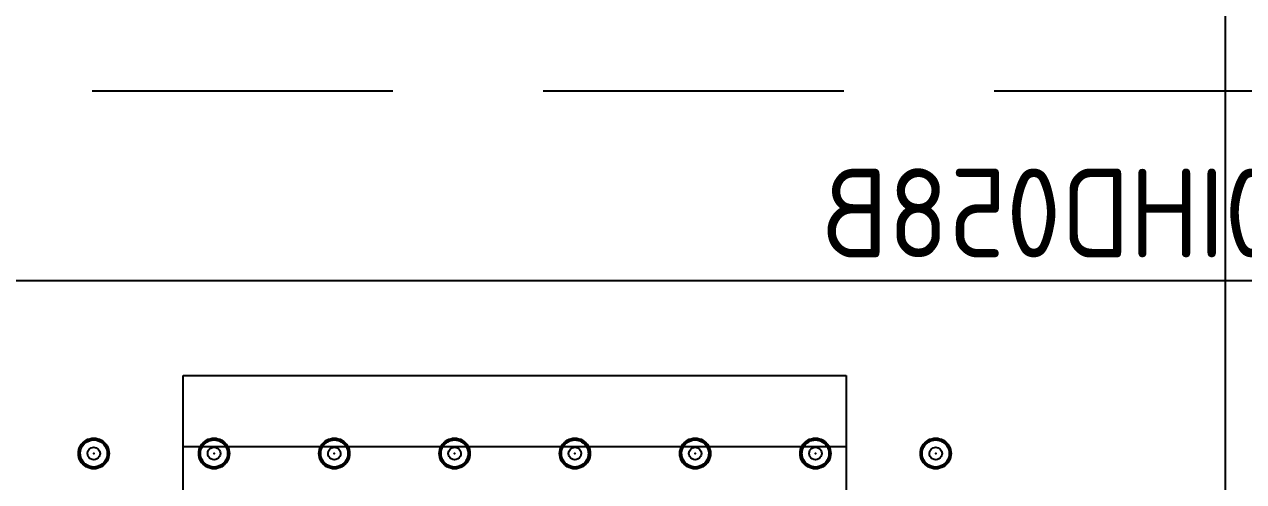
# Model space of a CAD drawing. Header units: millimetres. Extents: x 24815 to 37444, y -10619 to 6020.
# Drawn here: x 34976.56 to 35002.31, y 359.77 to 369.43 of the extents above; entities that cross this region are included whole.
import ezdxf

# ---------------------------------------------------------------- set-up
doc = ezdxf.new("R2010")
doc.units = ezdxf.units.MM
doc.linetypes.add('HIDDENX2', pattern=[19.05, 12.7, -6.35])
doc.styles.get("Standard").update_dxf_attribs({"font": 'ISOCP.SHX', "bigfont": 'WHGTXT.SHX'})

# ---------------------------------------------------------------- blocks, each defined once
blk = doc.blocks.new('A$C1A2F53D2')
at = {"color": 4}
for p, q in [((-11, 15), (67, 15)), ((48, -7), (48, 7)), ((48, 7), (64, 7)), ((49.5, -7), (49.5, 7)), ((64, -7), (48, -7))]:
    blk.add_line(p, q, dxfattribs=at)
blk = doc.blocks.new('A$C3CC6408C')
at = {"color": 2, "extrusion": (0, 0, -1)}
for centre, major_axis, start_param, end_param in [((-161.364, -33.05), (-0.229, 0.229), 5.497787, 8.63938), ((-161.364, -33.05), (-0.229, 0.229), 5.497787, 8.63938), ((-161.364, -33.05), (-0.225, 0.225), 5.497787, 8.63938), ((-161.364, -33.05), (-0.225, 0.225), 5.497787, 8.63938), ((-161.364, -33.05), (0.202, 0.202), 3.926991, 7.068583), ((-161.364, -33.05), (0.202, 0.202), 3.926991, 7.068583), ((-161.364, -33.05), (0.202, 0.202), 3.926991, 7.068583), ((-161.364, -33.05), (0.202, 0.202), 3.926991, 7.068583), ((-161.364, -33.05), (0.202, 0.202), 3.926991, 7.068583), ((-161.364, -33.05), (0.202, 0.202), 3.926991, 7.068583), ((-161.364, -33.05), (0.202, 0.202), 3.926991, 7.068583), ((-161.364, -33.05), (0.202, 0.202), 3.926991, 7.068583), ((-161.364, -33.05), (0.202, 0.202), 3.926991, 7.068583), ((-161.364, -33.05), (0.202, 0.202), 3.926991, 7.068583), ((-161.364, -33.05), (0.202, 0.202), 3.926991, 7.068583), ((-161.364, -33.05), (0.0943, 0.0943), 3.926991, 7.068583), ((-161.364, -33.05), (0.0943, 0.0943), 3.926991, 7.068583), ((-158.824, -33.05), (-0.229, 0.229), 5.497787, 8.63938), ((-158.824, -33.05), (-0.229, 0.229), 5.497787, 8.63938), ((-158.824, -33.05), (0.225, 0.225), 3.926991, 7.068583), ((-158.824, -33.05), (0.225, 0.225), 3.926991, 7.068583), ((-158.824, -33.05), (-0.202, 0.202), 5.497787, 8.63938), ((-158.824, -33.05), (-0.202, 0.202), 5.497787, 8.63938), ((-158.824, -33.05), (-0.202, 0.202), 5.497787, 8.63938), ((-158.824, -33.05), (-0.202, 0.202), 5.497787, 8.63938), ((-158.824, -33.05), (-0.202, 0.202), 5.497787, 8.63938), ((-158.824, -33.05), (-0.202, 0.202), 5.497787, 8.63938), ((-158.824, -33.05), (-0.202, 0.202), 5.497787, 8.63938), ((-158.824, -33.05), (-0.202, 0.202), 5.497787, 8.63938), ((-158.824, -33.05), (-0.202, 0.202), 5.497787, 8.63938), ((-158.824, -33.05), (-0.202, 0.202), 5.497787, 8.63938), ((-158.824, -33.05), (-0.202, 0.202), 5.497787, 8.63938), ((-158.824, -33.05), (-0.0943, 0.0943), 5.497787, 8.63938), ((-158.824, -33.05), (-0.0943, 0.0943), 5.497787, 8.63938), ((-156.284, -33.05), (-0.229, 0.229), 5.497787, 8.63938), ((-156.284, -33.05), (-0.229, 0.229), 5.497787, 8.63938), ((-156.284, -33.05), (0.225, 0.225), 3.926991, 7.068583), ((-156.284, -33.05), (0.225, 0.225), 3.926991, 7.068583), ((-156.284, -33.05), (-0.202, 0.202), 5.497787, 8.63938), ((-156.284, -33.05), (-0.202, 0.202), 5.497787, 8.63938), ((-156.284, -33.05), (-0.202, 0.202), 5.497787, 8.63938), ((-156.284, -33.05), (-0.202, 0.202), 5.497787, 8.63938), ((-156.284, -33.05), (-0.202, 0.202), 5.497787, 8.63938), ((-156.284, -33.05), (-0.202, 0.202), 5.497787, 8.63938), ((-156.284, -33.05), (-0.202, 0.202), 5.497787, 8.63938), ((-156.284, -33.05), (-0.202, 0.202), 5.497787, 8.63938), ((-156.284, -33.05), (-0.202, 0.202), 5.497787, 8.63938), ((-156.284, -33.05), (-0.202, 0.202), 5.497787, 8.63938), ((-156.284, -33.05), (-0.202, 0.202), 5.497787, 8.63938), ((-156.284, -33.05), (0.0943, 0.0943), 3.926991, 7.068583), ((-156.284, -33.05), (0.0943, 0.0943), 3.926991, 7.068583), ((-153.744, -33.05), (-0.229, 0.229), 5.497787, 8.63938), ((-153.744, -33.05), (-0.229, 0.229), 5.497787, 8.63938), ((-153.744, -33.05), (-0.225, 0.225), 5.497787, 8.63938), ((-153.744, -33.05), (-0.225, 0.225), 5.497787, 8.63938), ((-153.744, -33.05), (-0.202, 0.202), 5.497787, 8.63938), ((-153.744, -33.05), (-0.202, 0.202), 5.497787, 8.63938), ((-153.744, -33.05), (-0.202, 0.202), 5.497787, 8.63938), ((-153.744, -33.05), (-0.202, 0.202), 5.497787, 8.63938), ((-153.744, -33.05), (-0.202, 0.202), 5.497787, 8.63938), ((-153.744, -33.05), (-0.202, 0.202), 5.497787, 8.63938), ((-153.744, -33.05), (-0.202, 0.202), 5.497787, 8.63938), ((-153.744, -33.05), (-0.202, 0.202), 5.497787, 8.63938), ((-153.744, -33.05), (-0.202, 0.202), 5.497787, 8.63938), ((-153.744, -33.05), (-0.202, 0.202), 5.497787, 8.63938), ((-153.744, -33.05), (-0.202, 0.202), 5.497787, 8.63938), ((-153.744, -33.05), (0.0943, 0.0943), 3.926991, 7.068583), ((-153.744, -33.05), (0.0943, 0.0943), 3.926991, 7.068583), ((-151.204, -33.05), (-0.229, 0.229), 5.497787, 8.63938), ((-151.204, -33.05), (-0.229, 0.229), 5.497787, 8.63938), ((-151.204, -33.05), (-0.225, 0.225), 5.497787, 8.63938), ((-151.204, -33.05), (-0.225, 0.225), 5.497787, 8.63938), ((-151.204, -33.05), (-0.202, 0.202), 5.497787, 8.63938), ((-151.204, -33.05), (-0.202, 0.202), 5.497787, 8.63938), ((-151.204, -33.05), (-0.202, 0.202), 5.497787, 8.63938), ((-151.204, -33.05), (-0.202, 0.202), 5.497787, 8.63938), ((-151.204, -33.05), (-0.202, 0.202), 5.497787, 8.63938), ((-151.204, -33.05), (-0.202, 0.202), 5.497787, 8.63938), ((-151.204, -33.05), (-0.202, 0.202), 5.497787, 8.63938), ((-151.204, -33.05), (-0.202, 0.202), 5.497787, 8.63938), ((-151.204, -33.05), (-0.202, 0.202), 5.497787, 8.63938), ((-151.204, -33.05), (-0.202, 0.202), 5.497787, 8.63938), ((-151.204, -33.05), (-0.202, 0.202), 5.497787, 8.63938), ((-151.204, -33.05), (0.0943, 0.0943), 3.926991, 7.068583), ((-151.204, -33.05), (0.0943, 0.0943), 3.926991, 7.068583), ((-148.664, -33.05), (-0.229, 0.229), 5.497787, 8.63938), ((-148.664, -33.05), (-0.229, 0.229), 5.497787, 8.63938), ((-148.664, -33.05), (-0.225, 0.225), 5.497787, 8.63938), ((-148.664, -33.05), (-0.225, 0.225), 5.497787, 8.63938), ((-148.664, -33.05), (0.202, 0.202), 3.926991, 7.068583), ((-148.664, -33.05), (0.202, 0.202), 3.926991, 7.068583), ((-148.664, -33.05), (0.202, 0.202), 3.926991, 7.068583), ((-148.664, -33.05), (0.202, 0.202), 3.926991, 7.068583), ((-148.664, -33.05), (0.202, 0.202), 3.926991, 7.068583), ((-148.664, -33.05), (0.202, 0.202), 3.926991, 7.068583), ((-148.664, -33.05), (0.202, 0.202), 3.926991, 7.068583), ((-148.664, -33.05), (0.202, 0.202), 3.926991, 7.068583), ((-148.664, -33.05), (0.202, 0.202), 3.926991, 7.068583), ((-148.664, -33.05), (0.202, 0.202), 3.926991, 7.068583), ((-148.664, -33.05), (0.202, 0.202), 3.926991, 7.068583), ((-148.664, -33.05), (0.0943, 0.0943), 3.926991, 7.068583), ((-148.664, -33.05), (0.0943, 0.0943), 3.926991, 7.068583), ((-146.124, -33.05), (-0.229, 0.229), 5.497787, 8.63938), ((-146.124, -33.05), (-0.229, 0.229), 5.497787, 8.63938), ((-146.124, -33.05), (0.225, 0.225), 3.926991, 7.068583), ((-146.124, -33.05), (0.225, 0.225), 3.926991, 7.068583), ((-146.124, -33.05), (-0.202, 0.202), 5.497787, 8.63938), ((-146.124, -33.05), (-0.202, 0.202), 5.497787, 8.63938), ((-146.124, -33.05), (-0.202, 0.202), 5.497787, 8.63938), ((-146.124, -33.05), (-0.202, 0.202), 5.497787, 8.63938), ((-146.124, -33.05), (-0.202, 0.202), 5.497787, 8.63938), ((-146.124, -33.05), (-0.202, 0.202), 5.497787, 8.63938), ((-146.124, -33.05), (-0.202, 0.202), 5.497787, 8.63938), ((-146.124, -33.05), (-0.202, 0.202), 5.497787, 8.63938), ((-146.124, -33.05), (-0.202, 0.202), 5.497787, 8.63938), ((-146.124, -33.05), (-0.202, 0.202), 5.497787, 8.63938), ((-146.124, -33.05), (-0.202, 0.202), 5.497787, 8.63938), ((-146.124, -33.05), (-0.0943, 0.0943), 5.497787, 8.63938), ((-146.124, -33.05), (-0.0943, 0.0943), 5.497787, 8.63938), ((-143.584, -33.05), (-0.229, 0.229), 5.497787, 8.63938), ((-143.584, -33.05), (-0.229, 0.229), 5.497787, 8.63938), ((-143.584, -33.05), (0.225, 0.225), 3.926991, 7.068583), ((-143.584, -33.05), (0.225, 0.225), 3.926991, 7.068583), ((-143.584, -33.05), (-0.202, 0.202), 5.497787, 8.63938), ((-143.584, -33.05), (-0.202, 0.202), 5.497787, 8.63938), ((-143.584, -33.05), (-0.202, 0.202), 5.497787, 8.63938), ((-143.584, -33.05), (-0.202, 0.202), 5.497787, 8.63938), ((-143.584, -33.05), (-0.202, 0.202), 5.497787, 8.63938), ((-143.584, -33.05), (-0.202, 0.202), 5.497787, 8.63938), ((-143.584, -33.05), (-0.202, 0.202), 5.497787, 8.63938), ((-143.584, -33.05), (-0.202, 0.202), 5.497787, 8.63938), ((-143.584, -33.05), (-0.202, 0.202), 5.497787, 8.63938), ((-143.584, -33.05), (-0.202, 0.202), 5.497787, 8.63938), ((-143.584, -33.05), (-0.202, 0.202), 5.497787, 8.63938), ((-143.584, -33.05), (0.0943, 0.0943), 3.926991, 7.068583), ((-143.584, -33.05), (0.0943, 0.0943), 3.926991, 7.068583), ((-161.364, -33.05), (0.229, 0.229), 0.785398, 3.926991), ((-161.364, -33.05), (0.229, 0.229), 0.785398, 3.926991), ((-161.364, -33.05), (0.225, 0.225), 0.785398, 3.926991), ((-161.364, -33.05), (0.225, 0.225), 0.785398, 3.926991), ((-161.364, -33.05), (0.202, 0.202), 0.785398, 3.926991), ((-161.364, -33.05), (0.202, 0.202), 0.785398, 3.926991), ((-161.364, -33.05), (0.202, 0.202), 0.785398, 3.926991), ((-161.364, -33.05), (0.202, 0.202), 0.785398, 3.926991), ((-161.364, -33.05), (0.202, 0.202), 0.785398, 3.926991), ((-161.364, -33.05), (0.202, 0.202), 0.785398, 3.926991), ((-161.364, -33.05), (0.202, 0.202), 0.785398, 3.926991), ((-161.364, -33.05), (0.202, 0.202), 0.785398, 3.926991), ((-161.364, -33.05), (0.202, 0.202), 0.785398, 3.926991), ((-161.364, -33.05), (0.202, 0.202), 0.785398, 3.926991), ((-161.364, -33.05), (0.202, 0.202), 0.785398, 3.926991), ((-161.364, -33.05), (-0.0943, 0.0943), 2.356194, 5.497787), ((-161.364, -33.05), (-0.0943, 0.0943), 2.356194, 5.497787), ((-158.824, -33.05), (0.229, 0.229), 0.785398, 3.926991), ((-158.824, -33.05), (0.229, 0.229), 0.785398, 3.926991), ((-158.824, -33.05), (0.225, 0.225), 0.785398, 3.926991), ((-158.824, -33.05), (0.225, 0.225), 0.785398, 3.926991), ((-158.824, -33.05), (0.202, 0.202), 0.785398, 3.926991), ((-158.824, -33.05), (0.202, 0.202), 0.785398, 3.926991), ((-158.824, -33.05), (0.202, 0.202), 0.785398, 3.926991), ((-158.824, -33.05), (0.202, 0.202), 0.785398, 3.926991), ((-158.824, -33.05), (0.202, 0.202), 0.785398, 3.926991), ((-158.824, -33.05), (0.202, 0.202), 0.785398, 3.926991), ((-158.824, -33.05), (0.202, 0.202), 0.785398, 3.926991), ((-158.824, -33.05), (0.202, 0.202), 0.785398, 3.926991), ((-158.824, -33.05), (0.202, 0.202), 0.785398, 3.926991), ((-158.824, -33.05), (0.202, 0.202), 0.785398, 3.926991), ((-158.824, -33.05), (0.202, 0.202), 0.785398, 3.926991), ((-158.824, -33.05), (0.0943, 0.0943), 0.785398, 3.926991), ((-158.824, -33.05), (0.0943, 0.0943), 0.785398, 3.926991), ((-156.284, -33.05), (0.229, 0.229), 0.785398, 3.926991), ((-156.284, -33.05), (0.229, 0.229), 0.785398, 3.926991), ((-156.284, -33.05), (-0.225, 0.225), 2.356194, 5.497787), ((-156.284, -33.05), (-0.225, 0.225), 2.356194, 5.497787), ((-156.284, -33.05), (-0.202, 0.202), 2.356194, 5.497787), ((-156.284, -33.05), (-0.202, 0.202), 2.356194, 5.497787), ((-156.284, -33.05), (-0.202, 0.202), 2.356194, 5.497787), ((-156.284, -33.05), (-0.202, 0.202), 2.356194, 5.497787), ((-156.284, -33.05), (-0.202, 0.202), 2.356194, 5.497787), ((-156.284, -33.05), (-0.202, 0.202), 2.356194, 5.497787), ((-156.284, -33.05), (-0.202, 0.202), 2.356194, 5.497787), ((-156.284, -33.05), (-0.202, 0.202), 2.356194, 5.497787), ((-156.284, -33.05), (-0.202, 0.202), 2.356194, 5.497787), ((-156.284, -33.05), (-0.202, 0.202), 2.356194, 5.497787), ((-156.284, -33.05), (-0.202, 0.202), 2.356194, 5.497787), ((-156.284, -33.05), (0.0943, 0.0943), 0.785398, 3.926991), ((-156.284, -33.05), (0.0943, 0.0943), 0.785398, 3.926991), ((-153.744, -33.05), (0.229, 0.229), 0.785398, 3.926991), ((-153.744, -33.05), (0.229, 0.229), 0.785398, 3.926991), ((-153.744, -33.05), (-0.225, 0.225), 2.356194, 5.497787), ((-153.744, -33.05), (-0.225, 0.225), 2.356194, 5.497787), ((-153.744, -33.05), (-0.202, 0.202), 2.356194, 5.497787), ((-153.744, -33.05), (-0.202, 0.202), 2.356194, 5.497787), ((-153.744, -33.05), (-0.202, 0.202), 2.356194, 5.497787), ((-153.744, -33.05), (-0.202, 0.202), 2.356194, 5.497787), ((-153.744, -33.05), (-0.202, 0.202), 2.356194, 5.497787), ((-153.744, -33.05), (-0.202, 0.202), 2.356194, 5.497787), ((-153.744, -33.05), (-0.202, 0.202), 2.356194, 5.497787), ((-153.744, -33.05), (-0.202, 0.202), 2.356194, 5.497787), ((-153.744, -33.05), (-0.202, 0.202), 2.356194, 5.497787), ((-153.744, -33.05), (-0.202, 0.202), 2.356194, 5.497787), ((-153.744, -33.05), (-0.202, 0.202), 2.356194, 5.497787), ((-153.744, -33.05), (0.0943, 0.0943), 0.785398, 3.926991), ((-153.744, -33.05), (0.0943, 0.0943), 0.785398, 3.926991), ((-151.204, -33.05), (0.229, 0.229), 0.785398, 3.926991), ((-151.204, -33.05), (0.229, 0.229), 0.785398, 3.926991), ((-151.204, -33.05), (0.225, 0.225), 0.785398, 3.926991), ((-151.204, -33.05), (0.225, 0.225), 0.785398, 3.926991), ((-151.204, -33.05), (0.202, 0.202), 0.785398, 3.926991), ((-151.204, -33.05), (0.202, 0.202), 0.785398, 3.926991), ((-151.204, -33.05), (0.202, 0.202), 0.785398, 3.926991), ((-151.204, -33.05), (0.202, 0.202), 0.785398, 3.926991), ((-151.204, -33.05), (0.202, 0.202), 0.785398, 3.926991), ((-151.204, -33.05), (0.202, 0.202), 0.785398, 3.926991), ((-151.204, -33.05), (0.202, 0.202), 0.785398, 3.926991), ((-151.204, -33.05), (0.202, 0.202), 0.785398, 3.926991), ((-151.204, -33.05), (0.202, 0.202), 0.785398, 3.926991), ((-151.204, -33.05), (0.202, 0.202), 0.785398, 3.926991), ((-151.204, -33.05), (0.202, 0.202), 0.785398, 3.926991), ((-151.204, -33.05), (0.0943, 0.0943), 0.785398, 3.926991), ((-151.204, -33.05), (0.0943, 0.0943), 0.785398, 3.926991), ((-148.664, -33.05), (0.229, 0.229), 0.785398, 3.926991), ((-148.664, -33.05), (0.229, 0.229), 0.785398, 3.926991), ((-148.664, -33.05), (0.225, 0.225), 0.785398, 3.926991), ((-148.664, -33.05), (0.225, 0.225), 0.785398, 3.926991), ((-148.664, -33.05), (0.202, 0.202), 0.785398, 3.926991), ((-148.664, -33.05), (0.202, 0.202), 0.785398, 3.926991), ((-148.664, -33.05), (0.202, 0.202), 0.785398, 3.926991), ((-148.664, -33.05), (0.202, 0.202), 0.785398, 3.926991), ((-148.664, -33.05), (0.202, 0.202), 0.785398, 3.926991), ((-148.664, -33.05), (0.202, 0.202), 0.785398, 3.926991), ((-148.664, -33.05), (0.202, 0.202), 0.785398, 3.926991), ((-148.664, -33.05), (0.202, 0.202), 0.785398, 3.926991), ((-148.664, -33.05), (0.202, 0.202), 0.785398, 3.926991), ((-148.664, -33.05), (0.202, 0.202), 0.785398, 3.926991), ((-148.664, -33.05), (0.202, 0.202), 0.785398, 3.926991), ((-148.664, -33.05), (-0.0943, 0.0943), 2.356194, 5.497787), ((-148.664, -33.05), (-0.0943, 0.0943), 2.356194, 5.497787), ((-146.124, -33.05), (0.229, 0.229), 0.785398, 3.926991), ((-146.124, -33.05), (0.229, 0.229), 0.785398, 3.926991), ((-146.124, -33.05), (0.225, 0.225), 0.785398, 3.926991), ((-146.124, -33.05), (0.225, 0.225), 0.785398, 3.926991), ((-146.124, -33.05), (0.202, 0.202), 0.785398, 3.926991), ((-146.124, -33.05), (0.202, 0.202), 0.785398, 3.926991), ((-146.124, -33.05), (0.202, 0.202), 0.785398, 3.926991), ((-146.124, -33.05), (0.202, 0.202), 0.785398, 3.926991), ((-146.124, -33.05), (0.202, 0.202), 0.785398, 3.926991), ((-146.124, -33.05), (0.202, 0.202), 0.785398, 3.926991), ((-146.124, -33.05), (0.202, 0.202), 0.785398, 3.926991), ((-146.124, -33.05), (0.202, 0.202), 0.785398, 3.926991), ((-146.124, -33.05), (0.202, 0.202), 0.785398, 3.926991), ((-146.124, -33.05), (0.202, 0.202), 0.785398, 3.926991), ((-146.124, -33.05), (0.202, 0.202), 0.785398, 3.926991), ((-146.124, -33.05), (0.0943, 0.0943), 0.785398, 3.926991), ((-146.124, -33.05), (0.0943, 0.0943), 0.785398, 3.926991), ((-143.584, -33.05), (0.229, 0.229), 0.785398, 3.926991), ((-143.584, -33.05), (0.229, 0.229), 0.785398, 3.926991), ((-143.584, -33.05), (-0.225, 0.225), 2.356194, 5.497787), ((-143.584, -33.05), (-0.225, 0.225), 2.356194, 5.497787), ((-143.584, -33.05), (-0.202, 0.202), 2.356194, 5.497787), ((-143.584, -33.05), (-0.202, 0.202), 2.356194, 5.497787), ((-143.584, -33.05), (-0.202, 0.202), 2.356194, 5.497787), ((-143.584, -33.05), (-0.202, 0.202), 2.356194, 5.497787), ((-143.584, -33.05), (-0.202, 0.202), 2.356194, 5.497787), ((-143.584, -33.05), (-0.202, 0.202), 2.356194, 5.497787), ((-143.584, -33.05), (-0.202, 0.202), 2.356194, 5.497787), ((-143.584, -33.05), (-0.202, 0.202), 2.356194, 5.497787), ((-143.584, -33.05), (-0.202, 0.202), 2.356194, 5.497787), ((-143.584, -33.05), (-0.202, 0.202), 2.356194, 5.497787), ((-143.584, -33.05), (-0.202, 0.202), 2.356194, 5.497787), ((-143.584, -33.05), (0.0943, 0.0943), 0.785398, 3.926991), ((-143.584, -33.05), (0.0943, 0.0943), 0.785398, 3.926991)]:
    blk.add_ellipse(centre, major_axis=major_axis, ratio=1, start_param=start_param, end_param=end_param, dxfattribs=at)
at = {"color": 2}
for p in [(-161.364, -33.05), (-158.824, -33.05), (-156.284, -33.05), (-153.744, -33.05), (-151.204, -33.05), (-148.664, -33.05), (-146.124, -33.05), (-143.584, -33.05)]:
    blk.add_point(p, dxfattribs=at)
at = {"color": 2, "text_generation_flag": 4}
blk.add_text('PBA 330IHD058B', height=1.87515, rotation=180, dxfattribs=at).set_placement((-128.548, -28.907))
blk = doc.blocks.new('A$C5A2C6DAD')
at = {"linetype": 'HIDDENX2', "ltscale": 0.5}
blk.add_line((-12, -60.5), (-198, -60.5), dxfattribs=at)
blk = doc.blocks.new('A$C43293707')
at = {"color": 1}
blk.add_lwpolyline([(-20.5, -10), (209.5, -10), (209.5, 10), (-20.5, 10)], close=True, dxfattribs=at)
blk = doc.blocks.new('A$C2A0E6E33')
for name, p in [('A$C5A2C6DAD', (197, 0)), ('A$C3CC6408C', (311.474, -35.1)), ('A$C43293707', (96, -74.5))]:
    blk.add_blockref(name, p)
at = {"rotation": 270}
blk.add_blockref('A$C1A2F53D2', (159, -18.5), dxfattribs=at)
blk = doc.blocks.new('A$C5DC13BC3')
blk.add_blockref('A$C2A0E6E33', (-347, -418.5))

msp = doc.modelspace()

# ---------------------------------------------------------------- block references
msp.add_blockref('A$C5DC13BC3', (35174.91675, 847.01411))

doc.saveas('drawing.dxf')
